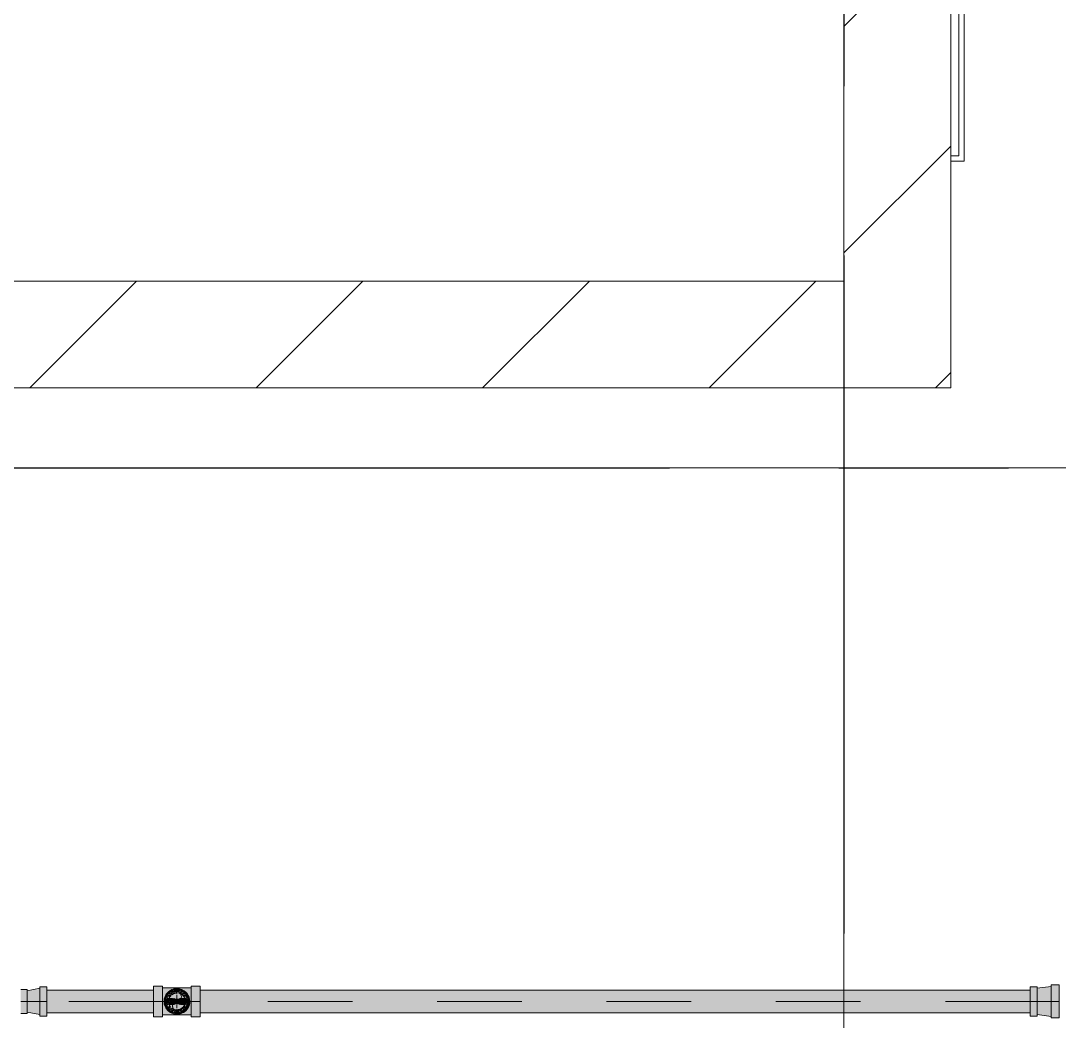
# Model space of a CAD drawing. Header units: millimetres. Extents: x -4000 to 187956, y -58990 to 162485.
# Drawn here: x 41457 to 43403, y 126413 to 128288 of the extents above; entities that cross this region are included whole.
import ezdxf

# ---------------------------------------------------------------- set-up
doc = ezdxf.new("R2010")
doc.units = ezdxf.units.MM
for name, pattern in [('Dash 1_16_', [317.5, 158.75, -158.75]), ('Grid Line', [2222.5, 1270, -317.5, 317.5, -317.5]), ('Grid Line 12_5mm', [2150, 1250, -300, 300, -300])]:
    doc.linetypes.add(name, pattern=pattern)
for name, color, linetype, lineweight in [('A-DOOR', 31, 'Continuous', 13), ('A-WALL', 113, 'Continuous', 13), ('A-WALL-PATT', 111, 'Continuous', 13), ('F-SPRN', 3, 'Continuous', 9), ('P-PIPE', 3, 'Continuous', 9), ('P-PIPE-CNTR', 3, 'Continuous', 9), ('S-GRID', 1, 'Continuous', 30)]:
    doc.layers.add(name, color=color, linetype=linetype, lineweight=lineweight)
pattern_1 = [(45, (0, 0), (-212.13203, 212.13203), [])]

# ---------------------------------------------------------------- blocks, each defined once
blk = doc.blocks.new('VSC-THANG MÁY 2 - 2700-339595-FFS - TANG 1')
at = {"layer": 'A-DOOR', "lineweight": 9}
h = blk.add_hatch(dxfattribs=at)
h.set_pattern_fill('FP_14', color=256, style=0, pattern_type=2)
h.set_pattern_definition([(320, (-129909.95, 43115), (-63.7558, -728.7365), [76.2, -838.2]), (265, (-129909.95, 43115), (764.2276, 140.9716), [60.96, -670.56]), (10.451, (-129915.26, 43054.3), (700.4668, -587.77), [64.76, -712.36]), (316.184, (-129706.75, 43115), (-168.171, -1084.316), [114.3, -1257.3]), (6.636, (-129720.8, 43024.6), (989.71, -949.61), [97.14, -1068.54]), (261.184, (-129706.8, 43115), (989.701, -949.621), [91.44, -1005.84]), (291, (-129757.55, 43013.4), (-409.0606, -606.4579), [76.2, -838.2]), (236, (-129757.55, 43013.4), (736.753, -247.2083), [60.96, -670.56]), (341.451, (-129791.64, 42962.86), (327.6855, -853.6683), [64.76, -712.36]), (307.5, (-129909.95, 43115), (338.2201, -12.3547), [33.528, -628.904, 33.528, -1320.292]), (307.5, (-129909.95, 43115), (338.2201, -12.3547), [-695.96, -647.192, 33.528, -639.572]), (277.5, (-129909.95, 43115), (400.7221, -267.2789), [33.528, -354.584, 33.528, -870.204]), (277.5, (-129909.95, 43115), (400.7221, -267.2789), [-421.64, -613.664, 33.528, -223.012]), (237.5, (-129909.95, 43341.57), (-22.91534, -542.36333), [33.528, -220.472, 33.528, -1810.512]), (237.5, (-129909.95, 43341.57), (-22.91534, -542.36333), [-287.528, -758.952, 33.528, -1018.032]), (227.5, (-129909.95, 43443.17), (101.7071, -592.517), [33.528, -296.672, 33.528, -1239.52]), (227.5, (-129909.95, 43443.17), (101.7071, -592.517), [-363.728, -492.76, 33.528, -713.232])])
h.paths.add_polyline_path([(-1885, -110), (2035, -110), (2035, -85), (-1885, -85)])
at = {"layer": 'A-DOOR', "color": 171, "lineweight": 15}
for p, q in [((-1885, -110), (-1885, -85)), ((-1885, -85), (2035, -85)), ((-1875, -85), (-1875, -100)), ((-1875, -85), (-1875, -100)), ((-1538.5, -110), (-1885, -110)), ((-1875, -100), (-1233, -100)), ((-1875, -100), (2025, -100))]:
    blk.add_line(p, q, dxfattribs=at)
at = {"layer": 'A-DOOR', "color": 161, "lineweight": 15}
for p in [(-1885, -85), (2025, -85)]:
    blk.add_line(p, (-1875, -85), dxfattribs=at)
at = {"layer": 'A-DOOR', "color": 5, "lineweight": 15}
for p, q in [((-1885, -110), (-1885, -85)), ((2035, -110), (-1885, -110))]:
    blk.add_line(p, q, dxfattribs=at)
blk = doc.blocks.new('CMF2_NHAXUONG_A_rvt-1-FFS - TANG 1')
at = {"layer": 'A-WALL-PATT', "lineweight": 9}
h = blk.add_hatch(dxfattribs=at)
h.set_pattern_fill('FP_12', color=250, style=0, pattern_type=2)
h.set_pattern_definition(pattern_1)
h.paths.add_polyline_path([(43000, 127800), (43200, 127800), (43200, 132300), (43000, 132300), (43000, 128068)])
h = blk.add_hatch(dxfattribs=at)
h.set_pattern_fill('FP_12', color=250, style=0, pattern_type=2)
h.set_pattern_definition(pattern_1)
h.paths.add_polyline_path([(39103.6, 127600), (43200, 127600), (43200, 127800), (33100, 127800), (33100, 127600), (34568.6, 127600)])
at = {"layer": 'A-WALL', "color": 50, "lineweight": 15}
for p, q in [((43000, 132300), (43000, 127800)), ((43200, 127800), (43200, 132300)), ((43000, 127800), (38100.1, 127800)), ((43200, 127600), (43200, 127800)), ((33100, 127600), (43200, 127600))]:
    blk.add_line(p, q, dxfattribs=at)
at = {"layer": 'A-WALL', "color": 35, "lineweight": 15}
for p, q in [((43000, 128634.9), (43000, 127800)), ((43200, 127800), (43200, 128024.9)), ((43000, 127800), (38100.1, 127800)), ((43200, 127800), (43200, 127600)), ((33100, 127600), (43200, 127600))]:
    blk.add_line(p, q, dxfattribs=at)
at = {"layer": 'A-WALL', "color": 53, "lineweight": 15}
blk.add_line((43200, 128024.9), (43200, 128634.9), dxfattribs=at)
at = {"layer": 'S-GRID', "linetype": 'Grid Line 12_5mm', "lineweight": 9}
for p, q in [((43000, 161185.2), (43000, -16487.4)), ((-824.3, 127450), (183641.1, 127450))]:
    blk.add_line(p, q, dxfattribs=at)
at = {"layer": 'A-DOOR', "color": 250, "lineweight": 9, "rotation": 89.99999999999991}
blk.add_blockref('VSC-THANG MÁY 2 - 2700-339595-FFS - TANG 1', (43115, 129909.9), dxfattribs=at)
blk = doc.blocks.new('Sprinkler_Up - DN20-V274-FFS - TANG 1')
at = {"layer": 'F-SPRN', "transparency": 33554534}
for points in [[(-6.9, 21.2), (-18, 13.1), (-22.2, 0), (-3.9, 0.7), (-1.7, 2.9), (-1.2, 3.5), (-0.6, 4), (0.6, 4), (1.2, 3.5), (1.7, 2.9), (4.6, 0), (22.2, 0), (18, 13.1), (6.9, 21.2), (0, 21.2)], [(0, 16.7), (-8.3, 14.4), (-11.8, 11.8), (-16.1, 4.3), (-16.1, -4.3), (-11.6, -11.9), (-4.3, -16.1), (0, -16.7), (8.3, -14.4), (11.8, -11.8), (16.1, -4.3), (16.1, 4.3), (11.8, 11.8), (4.3, 16.1)], [(0, 15.6), (-7.8, 13.5), (-11, 11), (-15.1, 4), (-15.1, -4), (-9.9, -11.9), (-7.8, -13.5), (0, -15.6), (9.4, -11.9), (13.5, -7.8), (15.1, -4), (14.1, 6.4), (13.5, 7.8), (7.8, 13.5), (4, 15.1)], [(-14.5, 5.5), (-14.5, -5.4), (-10.9, -5.4), (-10.9, 5.5)], [(-7.7, 5.5), (-10.9, 5.5), (-10.8, -5.4), (-7.7, -5.4)], [(-7.7, 5.5), (-7.7, -5.4), (0, -5.4), (0, 5.5)], [(-2.9, 4.9), (-5.7, 0), (5.7, 0), (2.9, 4.9)], [(0, 4.6), (-4.6, 0), (4.6, 0)], [(0, 2.6), (-1.8, 0), (1.3, 0)], [(0, 5.5), (0, -5.4), (7.7, -5.4), (7.7, 5.5)], [(7.7, 5.5), (7.7, -5.4), (10.9, -5.4), (10.9, 5.5)], [(10.9, 5.5), (10.9, -5.4), (14.5, -5.4), (14.5, 5.5)], [(13.5, 0), (3.9, -0.7), (1.7, -2.9), (1.2, -3.5), (0.6, -4), (-0.6, -4), (-1.2, -3.5), (-1.7, -2.9), (-4.6, 0), (-22.2, 0), (-18, -13.1), (-6.9, -21.2), (6.9, -21.2), (18.4, -11.9), (22.2, 0)], [(0, 0), (-5.7, 0), (-2.9, -4.9), (2.9, -4.9), (5.7, 0)], [(4.6, 0), (-4.6, 0), (0, -4.6)], [(-1.3, 0), (0, -2.6), (1.8, 0)]]:
    blk.add_hatch(color=1, dxfattribs=at).paths.add_polyline_path(points)
at = {"layer": 'F-SPRN', "color": 1}
for p, q in [((-11.5, 5.5), (-14.5, 5.5)), ((-14.5, 5.5), (-10.9, 5.5)), ((-14.5, 5.5), (-14.5, -5.4)), ((-8.1, 5.5), (-11.5, 5.5)), ((-11.5, 5.5), (-11.5, 4)), ((-11.5, 3), (-11.5, 0.2)), ((-10.9, 5.5), (-10.8, 5.5)), ((-10.9, 0.2), (-10.9, 3.6)), ((-10.8, 5.5), (-7.7, 5.5)), ((-8.1, 5.5), (-8.1, 2.8)), ((-8.1, 2.5), (-8.1, 0.4)), ((-7.7, 5.4), (-7.7, 2.7)), ((-7.7, 5.4), (-7.7, 2.7)), ((-7.7, 2.3), (-7.7, 0.5)), ((-7.7, 2.3), (-7.7, 0.5)), ((-7, 5.5), (-4.8, 5.5)), ((-5.8, 5.5), (-7, 5.5)), ((-5.8, 3.8), (-5.8, 2.2)), ((-2, 0.4), (-2.1, 0.3)), ((-2.1, 0.3), (-2.1, 0.2)), ((-2.1, 0.2), (-2.1, 0.1)), ((-2.1, 0.1), (-2.1, 0)), ((-2.1, 0), (-2.1, 0)), ((-1.9, 0.8), (-2, 0.7)), ((-2, 0.7), (-2, 0.6)), ((-2, 0.6), (-2, 0.5)), ((-2, 0.5), (-2, 0.4)), ((-2, 0.5), (-2, 0.5)), ((-1.8, 1), (-1.9, 0.9)), ((-1.9, 0.9), (-1.9, 0.8)), ((-1.9, 0.8), (-1.9, 0.8)), ((-1.8, 1.1), (-1.8, 1)), ((-1.7, 1.1), (-1.8, 1.1)), ((-1.6, 1.3), (-1.7, 1.2)), ((-1.7, 1.2), (-1.7, 1.1)), ((-1.5, 1.4), (-1.6, 1.3)), ((-1.6, 1.3), (-1.6, 1.3)), ((-1.5, 1.5), (-1.5, 1.4)), ((-1.4, 1.5), (-1.5, 1.5)), ((-1.4, 1.6), (-1.4, 1.5)), ((-1.3, 1.6), (-1.4, 1.6)), ((-1.2, 1.7), (-1.3, 1.6)), ((-1.1, 1.8), (-1.2, 1.7)), ((-1.2, 1.7), (-1.2, 1.7)), ((-1, 1.8), (-1.1, 1.8)), ((-0.9, 1.9), (-1, 1.8)), ((-0.9, 1.9), (-0.9, 1.9)), ((-0.8, 1.9), (-0.9, 1.9)), ((-0.7, 2), (-0.8, 1.9)), ((-0.6, 2), (-0.7, 2)), ((-0.6, 2), (-0.6, 2)), ((-0.5, 2), (-0.6, 2)), ((-0.4, 2), (-0.5, 2)), ((-0.3, 2.1), (-0.4, 2)), ((-0.2, 2.1), (-0.3, 2.1)), ((-0.1, 2.1), (-0.2, 2.1)), ((0, 2.1), (-0.1, 2.1)), ((-0.1, 2.1), (-0.1, 2.1)), ((0.1, 2.1), (0, 2.1)), ((0.2, 2.1), (0.1, 2.1)), ((0.3, 2.1), (0.2, 2.1)), ((0.4, 2), (0.3, 2.1)), ((0.4, 2), (0.4, 2)), ((0.5, 2), (0.4, 2)), ((0.6, 2), (0.5, 2)), ((0.7, 2), (0.6, 2)), ((0.8, 1.9), (0.7, 2)), ((0.8, 1.9), (0.8, 1.9)), ((0.9, 1.9), (0.8, 1.9)), ((1, 1.8), (0.9, 1.9)), ((1.1, 1.8), (1, 1.8)), ((1.1, 1.7), (1.1, 1.8)), ((1.2, 1.7), (1.1, 1.7)), ((1.3, 1.7), (1.2, 1.7)), ((1.3, 1.6), (1.3, 1.7)), ((1.4, 1.5), (1.3, 1.6)), ((1.4, 1.5), (1.4, 1.5)), ((1.5, 1.4), (1.4, 1.5)), ((1.6, 1.4), (1.5, 1.4)), ((1.6, 1.3), (1.6, 1.4)), ((1.7, 1.2), (1.6, 1.3)), ((1.7, 1.2), (1.7, 1.2)), ((1.8, 1.1), (1.7, 1.2)), ((1.8, 1), (1.8, 1.1)), ((1.8, 1), (1.8, 1)), ((1.9, 0.9), (1.8, 1)), ((1.9, 0.8), (1.9, 0.9)), ((1.9, 0.7), (1.9, 0.8)), ((2, 0.7), (1.9, 0.7)), ((2, 0.6), (2, 0.7)), ((2, 0.5), (2, 0.6)), ((2, 0.4), (2, 0.5)), ((2.1, 0.3), (2, 0.4)), ((2.1, 0), (2.1, 0.1)), ((4.8, 5.5), (7, 5.5)), ((7, 5.5), (5.8, 5.5)), ((5.8, 3.8), (5.8, 2.3)), ((7.7, 4), (7.7, 2.7)), ((7.7, 4), (7.7, 2.7)), ((7.8, 5.5), (10.8, 5.5)), ((10.8, 5.5), (8.1, 5.5)), ((8.1, 5.5), (8.1, 4.2)), ((10.9, 2.6), (10.9, 1.3)), ((11.1, 5.5), (14.5, 5.5)), ((14.5, 5.5), (11.5, 5.5)), ((14.5, 3.7), (14.5, 1.3)), ((-10.9, -5.4), (-14.5, -5.4)), ((-14.5, -5.4), (-11.5, -5.4)), ((-11.5, -0.2), (-11.5, -3)), ((-11.5, -4), (-11.5, -5.4)), ((-11.5, -5.4), (-8.1, -5.4)), ((-10.9, -3.6), (-10.9, -0.2)), ((-10.8, -5.4), (-10.9, -5.4)), ((-7.7, -5.4), (-10.8, -5.4)), ((-8.1, -0.4), (-8.1, -2.5)), ((-8.1, -2.8), (-8.1, -5.4)), ((-7.7, -0.5), (-7.7, -2.3)), ((-7.7, -0.5), (-7.7, -2.3)), ((-7.7, -2.7), (-7.7, -5.2)), ((-7.7, -2.7), (-7.7, -5.2)), ((-4.7, -5.4), (-6.5, -5.4)), ((-2.1, 0), (-2.1, -0.1)), ((0, -2.1), (0.1, -2.1)), ((2.1, 0), (2.1, 0)), ((6.7, -5.4), (4.7, -5.4)), ((5.8, -2.2), (5.8, -3.8)), ((7.7, -0.5), (7.7, -2.1)), ((7.7, -0.5), (7.7, -2.1)), ((7.7, -2.7), (7.7, -4.8)), ((7.7, -2.7), (7.7, -4.8)), ((10.8, -5.4), (8, -5.4)), ((8.1, -0.7), (8.1, -2.5)), ((8.1, -2.8), (8.1, -5.4)), ((8.1, -5.4), (10.8, -5.4)), ((10.9, -1.9), (10.9, -3.6)), ((14.5, -5.4), (11.3, -5.4)), ((11.5, -4), (11.5, -5.4)), ((11.5, -5.4), (14.5, -5.4)), ((14.5, 0), (14.5, -3.3)), ((14.5, -3.7), (14.5, -5.4))]:
    blk.add_line(p, q, dxfattribs=at)
at = {"layer": 'F-SPRN', "color": 1, "flags": 128}
for points in [[(2.1, 0.1), (2.1, 0.2), (2.1, 0.2), (2.1, 0.3)], [(-2.1, -0.1), (-2.1, -0.2), (-2.1, -0.2), (-2.1, -0.3), (-2, -0.4), (-2, -0.5), (-2, -0.6), (-2, -0.7), (-1.9, -0.7), (-1.9, -0.8), (-1.9, -0.9), (-1.8, -1), (-1.8, -1), (-1.8, -1.1), (-1.7, -1.2), (-1.7, -1.2), (-1.6, -1.3), (-1.6, -1.4), (-1.5, -1.4), (-1.4, -1.5), (-1.4, -1.5), (-1.3, -1.6), (-1.3, -1.7), (-1.2, -1.7), (-1.1, -1.7), (-1.1, -1.8), (-1, -1.8), (-0.9, -1.9), (-0.8, -1.9), (-0.8, -1.9), (-0.7, -2), (-0.6, -2), (-0.5, -2), (-0.4, -2), (-0.4, -2), (-0.3, -2.1), (-0.2, -2.1), (-0.1, -2.1), (0, -2.1)], [(0.1, -2.1), (0.1, -2.1), (0.2, -2.1), (0.3, -2.1), (0.4, -2), (0.5, -2)], [(0.5, -2), (0.6, -2), (0.6, -2)], [(0.6, -2), (0.7, -2), (0.8, -1.9), (0.9, -1.9), (0.9, -1.9), (1, -1.8), (1.1, -1.8), (1.2, -1.7), (1.2, -1.7), (1.3, -1.6), (1.4, -1.6), (1.4, -1.5), (1.5, -1.5), (1.5, -1.4), (1.6, -1.3), (1.6, -1.3), (1.7, -1.2), (1.7, -1.1), (1.8, -1.1), (1.8, -1), (1.9, -0.9), (1.9, -0.8), (1.9, -0.8), (2, -0.7), (2, -0.6), (2, -0.5), (2, -0.5), (2, -0.4), (2.1, -0.3), (2.1, -0.2), (2.1, -0.1), (2.1, 0)]]:
    blk.add_lwpolyline(points, dxfattribs=at)
at = {"layer": 'F-SPRN', "color": 1}
for radius, start, end in [(22.2, 360, 180), (21.9, 108.2621, 125.7507), (21.9, 90.5376, 107.4417), (21.9, 81.1497, 89.855), (21.9, 72.099, 80.652), (21.9, 54.2493, 71.7379), (22.2, 180, 360), (21.9, 165.6773, 179.2615), (21.9, 144.7698, 164.8151), (21.9, 126.6942, 143.2701), (16.7, 167.6802, 180), (16.7, 167.6802, 180), (16.7, 180, 192.3198), (16.7, 180, 192.3198), (16.7, 155.3879, 165), (16.7, 155.3879, 165), (15.6, 166.3382, 180), (15.6, 166.3382, 180), (15.6, 180, 193.6618), (15.6, 180, 193.6618), (15.6, 150.4354, 165), (15.6, 159.6139, 165), (16.7, 136.7213, 150), (16.7, 136.7213, 150), (15.6, 150.4354, 156.3845), (15.6, 138.4214, 150), (15.6, 138.4214, 150), (16.7, 130.704, 135), (16.7, 130.704, 135), (15.6, 133.9086, 135), (15.6, 133.9086, 135), (16.7, 121.4181, 130.5751), (16.7, 121.4181, 130.5751), (15.6, 120, 133.2078), (15.6, 120, 133.2078), (16.7, 105, 120), (16.7, 105, 120), (15.6, 105.4519, 119.9813), (15.6, 105.4519, 119.9813), (4.63, 17.9592, 180), (4.63, 17.9592, 180), (15.6, 92.36, 105), (15.6, 92.36, 105), (3.81, 16.1605, 180), (2.56, 90, 180), (2.56, 90, 180), (16.7, 90, 96.9316), (16.7, 90, 96.9316), (2.04, 90, 180), (2.56, 11.1677, 90), (2.56, 11.1677, 90), (2.04, 10.4703, 90), (2.04, 289.0192, 0), (15.6, 79.3157, 84.4238), (15.6, 79.3157, 84.4238), (16.7, 75, 83.5857), (16.7, 75, 83.5857), (4.63, 335.7832, 0), (4.63, 335.7832, 360), (16.7, 60, 73.4005), (16.7, 60, 73.4005), (15.6, 60.0187, 65.5637), (15.6, 60.0187, 65.5637), (15.6, 53.795, 60), (15.6, 53.795, 60), (16.7, 49.4249, 58.5819), (16.7, 49.4249, 58.5819), (15.6, 32.5472, 41.5786), (15.6, 32.5472, 41.5786), (16.7, 30.069, 43.2787), (16.7, 30.069, 43.2787), (21.9, 36.7299, 53.3058), (15.6, 24.3265, 29.5646), (15.6, 24.3265, 29.5646), (15.6, 17.3339, 23.6155), (15.6, 17.3339, 23.6155), (15.6, 1.9082, 13.6618), (15.6, 1.9082, 13.6618), (15.6, 346.4265, 360), (15.6, 346.4265, 0), (16.7, 15.0307, 22.701), (16.7, 15.0307, 22.701), (16.7, 0, 12.3198), (16.7, 0, 12.3198), (16.7, 347.6802, 360), (16.7, 347.6802, 0), (21.9, 17.8353, 35.2302), (21.9, 0.7385, 14.3227), (21.9, 180.7385, 194.3227), (21.9, 195.1849, 213.2088), (21.9, 213.2088, 216), (21.9, 216.7299, 233.3058), (16.7, 195, 204.6121), (16.7, 195, 204.6121), (15.6, 195, 200.3861), (15.6, 195, 209.5646), (16.7, 210, 223.2787), (16.7, 210, 223.2787), (15.6, 203.6155, 209.5646), (15.6, 210, 221.5786), (15.6, 210, 221.5786), (21.9, 234.2493, 251.7379), (16.7, 225, 225.5062), (16.7, 225, 225.5062), (15.6, 225, 230.0995), (15.6, 225, 230.0995), (16.7, 229.4249, 238.5819), (16.7, 229.4249, 238.5819), (15.6, 233.795, 240), (15.6, 233.795, 240), (16.7, 240, 253.4005), (16.7, 240, 253.4005), (15.6, 240.0187, 245.5637), (15.6, 240.0187, 245.5637), (4.63, 197.9592, 270), (4.63, 197.9592, 270), (16.7, 255, 263.5857), (16.7, 255, 263.5857), (3.81, 196.1605, 223.8358), (2.56, 194.5599, 270), (2.56, 194.5599, 270), (3.81, 237.0577, 270), (2.04, 190.4703, 270), (16.7, 270, 276.9316), (16.7, 270, 276.9316), (15.6, 272.36, 285), (15.6, 272.36, 285), (2.56, 289.0192, 348.8278), (2.56, 289.0192, 348.8278), (4.63, 289.0192, 318.2703), (4.63, 289.0192, 318.2703), (15.6, 285.5462, 299.9813), (15.6, 285.5462, 299.9813), (16.7, 285.0307, 300), (16.7, 285.0307, 300), (21.9, 288.2621, 305.7507), (15.6, 300.5262, 306.205), (15.6, 300.5262, 306.205), (16.7, 301.4181, 310.5751), (16.7, 301.4181, 310.5751), (15.6, 309.9005, 315), (15.6, 309.9005, 315), (15.6, 318.4214, 330), (15.6, 318.4214, 330), (16.7, 314.4938, 315), (16.7, 314.4938, 315), (16.7, 316.7213, 329.931), (16.7, 316.7213, 329.931), (21.9, 306.6942, 323.2701), (15.6, 330.9409, 345), (15.6, 330.9409, 336.3845), (15.6, 339.6139, 345), (16.7, 335.3879, 344.9693), (16.7, 335.3879, 344.9693), (21.9, 324, 326.7912), (21.9, 326.7912, 344.8151), (21.9, 345.6773, 359.2615), (21.9, 252.099, 260.652), (21.9, 261.1497, 269.855), (21.9, 270.5376, 287.4417)]:
    blk.add_arc((0, 0), radius, start, end, dxfattribs=at)
blk = doc.blocks.new('Steel_Transition_Threaded_HoaPhat - Standard-V277-FFS - TANG 1')
at = {"layer": 'P-PIPE', "lineweight": 13, "transparency": 33554534}
h = blk.add_hatch(color=1, dxfattribs=at)
h.paths.add_polyline_path([(41750, 126427.6), (41755.8, 126428.4), (41761.3, 126430.6), (41765.9, 126434.2), (41769.5, 126438.8), (41771.7, 126444.3), (41772.5, 126450.1), (41771.7, 126455.9), (41769, 126462), (41765.9, 126466), (41761.3, 126469.6), (41755.8, 126471.8), (41750, 126472.6), (41744.2, 126471.8), (41738.8, 126469.6), (41734.1, 126466), (41730.5, 126461.3), (41728.3, 126455.9), (41727.5, 126450.1), (41728.5, 126443.7), (41730.5, 126438.8), (41734.1, 126434.2), (41738.8, 126430.6), (41744.2, 126428.4)])
h.paths.add_polyline_path([(41750, 126430), (41744.8, 126430.7), (41740, 126432.7), (41735.8, 126435.9), (41731.1, 126443.7), (41730.6, 126444.9), (41729.9, 126450.1), (41730.6, 126455.3), (41734, 126462), (41735.8, 126464.3), (41740, 126467.5), (41744.8, 126469.5), (41750, 126470.2), (41755.2, 126469.5), (41760.1, 126467.5), (41766, 126462), (41767.4, 126460.1), (41769.4, 126455.3), (41770.1, 126450.1), (41769.4, 126444.9), (41767.4, 126440), (41760.8, 126433.3), (41760.1, 126432.7), (41755.2, 126430.7)])
for points in [[(41729.9, 126450.1), (41733.6, 126450.1), (41735.8, 126458.3), (41741.8, 126464.3), (41750, 126466.5), (41758.2, 126464.3), (41764.2, 126458.3), (41766.4, 126450.1), (41770.1, 126450.1), (41769.4, 126455.3), (41766, 126462), (41764.2, 126464.3), (41760.1, 126467.5), (41755.2, 126469.5), (41750, 126470.2), (41744.8, 126469.5), (41740, 126467.5), (41734, 126462), (41732.6, 126460.1), (41730.6, 126455.3)], [(41750, 126431.6), (41754.8, 126432.2), (41760.8, 126435.3), (41763.1, 126437), (41766, 126440.8), (41767.9, 126445.3), (41768.5, 126450.1), (41767.9, 126454.9), (41764, 126462), (41763.1, 126463.2), (41759.3, 126466.1), (41754.8, 126468), (41750, 126468.6), (41745.2, 126468), (41740.8, 126466.1), (41736, 126462), (41734, 126459.3), (41732.1, 126454.9), (41731.5, 126450.1), (41732.8, 126443.7), (41734, 126440.8), (41736.9, 126437), (41740.8, 126434.1), (41745.2, 126432.2)], [(41750, 126430), (41755.2, 126430.7), (41760.8, 126433.3), (41764.2, 126435.9), (41767.4, 126440), (41769.4, 126444.9), (41770.1, 126450.1), (41766.4, 126450.1), (41764.2, 126441.9), (41758.2, 126435.9), (41750, 126433.7), (41741.8, 126435.9), (41735.8, 126441.9), (41733.6, 126450.1), (41729.9, 126450.1), (41731.1, 126443.7), (41732.6, 126440), (41735.8, 126435.9), (41740, 126432.7), (41744.8, 126430.7)]]:
    blk.add_hatch(color=1, dxfattribs=at).paths.add_polyline_path(points)
at = {"layer": 'P-PIPE', "color": 20, "lineweight": 13}
for radius, start, end in [(22.5, 32.015, 180), (22.5, 0, 180), (20.1, 150, 162.7449), (18.5, 157.6232, 165), (18.5, 157.6232, 165), (20.1, 143.4205, 148.1553), (18.5, 139.7195, 150), (18.5, 139.7195, 150), (20.1, 128.8856, 139.8677), (16.4, 141.9681, 150), (18.5, 123.4976, 133.2041), (18.5, 123.4976, 133.2041), (16.4, 133.3918, 135), (20.1, 105, 125.0043), (18.5, 105, 120), (18.5, 105, 120), (16.4, 115.1607, 120), (16.4, 105.1423, 113.0319), (20.1, 92.0721, 104.9393), (18.5, 90, 101.9014), (18.5, 90, 101.9014), (20.1, 81.4911, 89.4754), (18.5, 76.7954, 88.5647), (18.5, 76.7954, 88.5647), (16.4, 75.3958, 83.7868), (20.1, 75, 79.0025), (16.4, 68.0319, 72.5343), (18.5, 60, 73.181), (18.5, 60, 73.181), (16.4, 60, 66.5955), (20.1, 54.9957, 70.3141), (16.4, 53.5463, 58.9262), (18.5, 46.7959, 56.5024), (18.5, 46.7959, 56.5024), (16.4, 45, 46.6082), (20.1, 45, 51.1144), (16.4, 30, 38.0319), (18.5, 30, 40.2805), (18.5, 30, 40.2805), (20.1, 40.1323, 45), (16.4, 17.1309, 21.9681), (20.1, 31.8447, 36.5795), (18.5, 15, 22.3768), (18.5, 15, 22.3768), (20.1, 17.2551, 30), (22.5, 30, 32.015), (22.5, 0, 30), (22.5, 180, 345), (22.5, 180, 0), (20.1, 166.0499, 180), (20.1, 180, 193.9501), (20.1, 198.6385, 210), (18.5, 166.5939, 180), (18.5, 166.5939, 180), (18.5, 180, 193.4061), (18.5, 180, 193.4061), (18.5, 195, 200.3454), (18.5, 195, 200.3454), (20.1, 211.8447, 225), (16.4, 171.9681, 180), (16.4, 180.4971, 188.0319), (18.5, 210, 223.5703), (18.5, 210, 223.5703), (16.4, 197.1309, 201.9681), (18.5, 226.7959, 236.5024), (18.5, 226.7959, 236.5024), (16.4, 303.3611, 309.5267), (16.4, 311.4728, 315), (18.5, 306.0598, 313.2041), (18.5, 306.0598, 313.2041), (20.1, 308.8856, 328.1553), (16.4, 321.9681, 330), (18.5, 316.4297, 330), (18.5, 316.4297, 330), (16.4, 4.8393, 11.4533), (16.4, 348.5467, 0), (18.5, 337.6232, 345), (18.5, 337.6232, 345), (20.1, 330, 342.7449), (18.5, 0, 13.4061), (18.5, 0, 13.4061), (18.5, 346.5939, 0), (18.5, 346.5939, 0), (20.1, 0, 13.9501), (20.1, 346.0499, 0), (22.5, 345, 0), (20.1, 225, 231.1144), (20.1, 234.9957, 250.3141), (18.5, 240, 253.181), (18.5, 240, 253.181), (16.4, 240, 246.5955), (16.4, 248.0319, 252.5343), (20.1, 255, 259.0025), (18.5, 256.7954, 268.5647), (18.5, 256.7954, 268.5647), (16.4, 256.0937, 263.5463), (20.1, 261.4911, 269.4754), (18.5, 270, 281.9014), (18.5, 270, 281.9014), (16.4, 271.494, 275.8348), (20.1, 272.0721, 284.9393), (16.4, 285, 293.0319), (18.5, 285, 300), (18.5, 285, 300), (20.1, 285, 302.6948), (16.4, 293.4045, 300)]:
    blk.add_arc((41750, 126450.1), radius, start, end, dxfattribs=at)

msp = doc.modelspace()

# ---------------------------------------------------------------- block references
at = {"lineweight": 5}
msp.add_blockref('CMF2_NHAXUONG_A_rvt-1-FFS - TANG 1', (0, 0), dxfattribs=at)

# ---------------------------------------------------------------- next in the draw order: hatches: boundary and pattern name
at = {"layer": 'P-PIPE', "transparency": 33554534}
for points in [[(41506.4, 126422.7), (41506.4, 126477.4), (41493.1, 126476.5), (41493.1, 126422.7)], [(41723, 126450.1), (41723, 126478.7), (41706.3, 126477.7), (41706.3, 126450.1)], [(41771.2, 126450.1), (41776.9, 126450.1), (41776.9, 126475.4), (41723, 126474.5), (41723, 126450.1), (41728.9, 126450.1), (41731.2, 126459.3), (41736.7, 126466.1), (41739.3, 126468.4), (41746.1, 126470.9), (41753.9, 126470.9), (41763.3, 126466.1), (41767.2, 126462), (41770.1, 126455.8), (41770.8, 126452)], [(41793.6, 126450.1), (41793.6, 126478.7), (41776.9, 126477.7), (41776.9, 126450.1)], [(43362.1, 126422.7), (43362.1, 126477.4), (43348.8, 126476.5), (43348.8, 126422.7)], [(43388.5, 126422), (43388.5, 126478.2), (43362.1, 126474), (43362.1, 126425.3)], [(43403.4, 126419.3), (43403.4, 126480.9), (43388.5, 126479.8), (43388.5, 126419.3)], [(41469.2, 126427.6), (41469.2, 126472.6), (41457.4, 126471.8), (41457.4, 126427.6)], [(41493.1, 126425.3), (41493.1, 126474.9), (41469.2, 126469.5), (41469.2, 126430)], [(41706.3, 126450.1), (41706.3, 126471.2), (41506.4, 126470.5), (41506.4, 126450.1), (41654.5, 126450.1)], [(41750, 126426), (41756.2, 126426.8), (41762.1, 126429.2), (41767.1, 126433), (41770.9, 126438), (41773.3, 126443.8), (41774.1, 126450.1), (41773.3, 126456.3), (41770.9, 126462.1), (41767.1, 126467.1), (41762.1, 126471), (41756.2, 126473.4), (41750, 126474.2), (41743.8, 126473.4), (41737.9, 126471), (41733, 126467.1), (41729, 126462), (41726.7, 126456.3), (41725.9, 126450.1), (41726.8, 126443.7), (41729.1, 126438), (41733, 126433), (41737.9, 126429.2), (41743.8, 126426.8)], [(41741.7, 126435.6), (41742.8, 126437.6), (41741.7, 126441.7), (41742.8, 126445.9), (41745.8, 126449), (41757.2, 126454.3), (41758.4, 126458.4), (41757.2, 126462.6), (41755.9, 126464.3), (41750, 126466.8), (41741.7, 126464.6), (41735.5, 126458.4), (41733.3, 126450.1), (41735.5, 126441.7), (41738.2, 126438.3)], [(41750, 126433.4), (41758.4, 126435.6), (41761.8, 126438.3), (41766.1, 126445.8), (41766.1, 126454.4), (41761.7, 126462), (41758.4, 126464.6), (41750, 126466.8), (41745.7, 126466.2), (41738.2, 126461.9), (41733.9, 126454.4), (41733.9, 126445.8), (41738.2, 126438.3), (41741.7, 126435.6)], [(43348.8, 126450.1), (43348.8, 126471.2), (41793.6, 126470.5), (41793.6, 126450.1), (43071.7, 126450.1)], [(41654.5, 126429), (41706.3, 126429.7), (41706.3, 126450.1), (41506.4, 126450.1), (41506.4, 126429)], [(41723, 126421.5), (41723, 126450.1), (41706.3, 126450.1), (41706.3, 126421.5)], [(41723, 126424.8), (41776.9, 126425.7), (41776.9, 126450.1), (41771.2, 126450.1), (41768.8, 126440.9), (41763.3, 126434), (41760.7, 126431.8), (41753.9, 126429.3), (41746.1, 126429.3), (41736.7, 126434), (41733.1, 126437.8), (41729.9, 126444.4), (41728.9, 126450.1), (41723, 126450.1), (41723, 126425.7)], [(41793.6, 126421.5), (41793.6, 126450.1), (41776.9, 126450.1), (41776.9, 126421.5)], [(43348.8, 126429), (43348.8, 126450.1), (41793.6, 126450.1), (41793.6, 126429), (43071.7, 126429)]]:
    msp.add_hatch(color=1, dxfattribs=at).paths.add_polyline_path(points)

# ---------------------------------------------------------------- next in the draw order: linework, layer by layer
at = {"layer": 'P-PIPE', "color": 20, "lineweight": 13}
for p, q in [((41506.4, 126477.4), (41493.1, 126477.4)), ((41493.1, 126477.4), (41493.1, 126422.7)), ((41493.1, 126477.4), (41493.1, 126475.1)), ((41506.4, 126471.3), (41506.4, 126477.4)), ((41506.4, 126422.7), (41506.4, 126477.4)), ((41723, 126478.7), (41706.3, 126478.7)), ((41706.3, 126478.7), (41706.3, 126471.3)), ((41706.3, 126478.7), (41706.3, 126450.1)), ((41723, 126475.5), (41723, 126478.7)), ((41723, 126450.1), (41723, 126478.7)), ((41776.9, 126475.4), (41723, 126475.4)), ((41723, 126475.4), (41723, 126474.5)), ((41723, 126475.4), (41723, 126474.5)), ((41793.6, 126478.7), (41776.9, 126478.7)), ((41776.9, 126478.7), (41776.9, 126475.5)), ((41776.9, 126478.7), (41776.9, 126450.1)), ((41776.9, 126474.5), (41776.9, 126475.4)), ((41776.9, 126457.5), (41776.9, 126475.4)), ((41793.6, 126471.3), (41793.6, 126478.7)), ((41793.6, 126450.1), (41793.6, 126478.7)), ((43362.1, 126477.4), (43348.8, 126477.4)), ((43348.8, 126477.4), (43348.8, 126422.7)), ((43348.8, 126477.4), (43348.8, 126471.3)), ((43388.5, 126478.2), (43362.1, 126474.9)), ((43362.1, 126475.1), (43362.1, 126477.4)), ((43362.1, 126422.7), (43362.1, 126477.4)), ((43403.4, 126480.9), (43388.5, 126480.9)), ((43388.5, 126480.9), (43388.5, 126419.3)), ((43388.5, 126480.9), (43388.5, 126478.4)), ((43388.5, 126476.8), (43388.5, 126471.9)), ((43403.4, 126474.4), (43403.4, 126480.9)), ((43403.4, 126419.3), (43403.4, 126480.9)), ((41469.2, 126472.6), (41457.4, 126472.6)), ((41493.1, 126474.9), (41469.2, 126470.2)), ((41469.2, 126470.3), (41469.2, 126472.6)), ((41469.2, 126427.6), (41469.2, 126472.6)), ((41469.2, 126466), (41469.2, 126469.5)), ((41469.2, 126461.3), (41469.2, 126466)), ((41469.2, 126455.9), (41469.2, 126461.3)), ((41493.1, 126473.8), (41493.1, 126469.4)), ((41493.1, 126469.4), (41493.1, 126463.8)), ((41493.1, 126463.8), (41493.1, 126457.2)), ((41493.1, 126456.5), (41493.1, 126450.1)), ((41706.3, 126471.2), (41506.4, 126471.2)), ((41506.4, 126471.2), (41506.4, 126470.5)), ((41506.4, 126463.8), (41506.4, 126468.4)), ((41506.4, 126468.3), (41506.4, 126431.8)), ((41506.4, 126457.2), (41506.4, 126463.8)), ((41506.4, 126450.1), (41506.4, 126457.2)), ((41706.3, 126470.5), (41706.3, 126471.2)), ((41706.3, 126465), (41706.3, 126470.4)), ((41706.3, 126470.3), (41706.3, 126465)), ((41706.3, 126435.7), (41706.3, 126464.5)), ((41706.3, 126464.4), (41706.3, 126457.5)), ((41706.3, 126457.5), (41706.3, 126450.1)), ((41723, 126470.3), (41723, 126474.6)), ((41723, 126474.5), (41723, 126472)), ((41723, 126474.5), (41723, 126457.5)), ((41723, 126472), (41723, 126468)), ((41723, 126465.4), (41723, 126470.3)), ((41723, 126468), (41723, 126465.5)), ((41723, 126464.5), (41723, 126462.7)), ((41723, 126462.8), (41723, 126464.4)), ((41723, 126462.7), (41723, 126462)), ((41723, 126458.2), (41723, 126461.3)), ((41723, 126461.3), (41723, 126458.2)), ((41723, 126450.1), (41723, 126456.6)), ((41723, 126456.6), (41723, 126450.1)), ((41723, 126456.6), (41723, 126450.1)), ((41776.9, 126474.6), (41776.9, 126470.3)), ((41776.9, 126472), (41776.9, 126474.5)), ((41776.9, 126468), (41776.9, 126472)), ((41776.9, 126470.3), (41776.9, 126465.4)), ((41776.9, 126465.5), (41776.9, 126468)), ((41776.9, 126462.7), (41776.9, 126464.5)), ((41776.9, 126464.4), (41776.9, 126462.8)), ((41776.9, 126462), (41776.9, 126462.7)), ((41776.9, 126461.3), (41776.9, 126458.2)), ((41776.9, 126458.2), (41776.9, 126461.3)), ((41776.9, 126456.6), (41776.9, 126450.1)), ((41776.9, 126450.1), (41776.9, 126456.6)), ((41776.9, 126450.1), (41776.9, 126456.6)), ((43348.8, 126471.2), (41793.6, 126471.2)), ((41793.6, 126471.2), (41793.6, 126470.5)), ((41793.6, 126470.4), (41793.6, 126465)), ((41793.6, 126465), (41793.6, 126470.3)), ((41793.6, 126464.5), (41793.6, 126435.7)), ((41793.6, 126457.5), (41793.6, 126464.4)), ((41793.6, 126450.1), (41793.6, 126457.5)), ((43348.8, 126470.5), (43348.8, 126471.2)), ((43348.8, 126468.4), (43348.8, 126463.8)), ((43348.8, 126431.8), (43348.8, 126468.3)), ((43348.8, 126463.8), (43348.8, 126457.2)), ((43348.8, 126457.2), (43348.8, 126450.1)), ((43362.1, 126469.4), (43362.1, 126473.8)), ((43362.1, 126463.8), (43362.1, 126469.4)), ((43362.1, 126457.2), (43362.1, 126463.8)), ((43362.1, 126450.1), (43362.1, 126456.5)), ((43388.5, 126471.9), (43388.5, 126465.5)), ((43388.5, 126465.5), (43388.5, 126458.1)), ((43388.5, 126457.4), (43388.5, 126450.1)), ((43403.4, 126471.9), (43403.4, 126473.6)), ((43403.4, 126465.5), (43403.4, 126471.1)), ((43403.4, 126458.1), (43403.4, 126465.5)), ((43403.4, 126450.1), (43403.4, 126458.1)), ((41469.2, 126450.1), (41469.2, 126455.3)), ((41469.2, 126444.9), (41469.2, 126450.1)), ((41469.2, 126438.8), (41469.2, 126444.3)), ((41469.2, 126434.2), (41469.2, 126438.8)), ((41493.1, 126450.1), (41493.1, 126443.7)), ((41493.1, 126443), (41493.1, 126436.4)), ((41493.1, 126436.4), (41493.1, 126430.7)), ((41506.4, 126443), (41506.4, 126450.1)), ((41506.4, 126436.4), (41506.4, 126443)), ((41506.4, 126431.7), (41506.4, 126436.4)), ((41706.3, 126450.1), (41706.3, 126442.7)), ((41706.3, 126450.1), (41706.3, 126421.5)), ((41706.3, 126442.7), (41706.3, 126435.8)), ((41723, 126443.5), (41723, 126450.1)), ((41723, 126421.5), (41723, 126450.1)), ((41723, 126450.1), (41723, 126443.5)), ((41723, 126450.1), (41723, 126443.5)), ((41723, 126442.6), (41723, 126424.8)), ((41723, 126435.8), (41723, 126442)), ((41723, 126442), (41723, 126437.4)), ((41723, 126437.4), (41723, 126435.7)), ((41776.9, 126450.1), (41776.9, 126443.5)), ((41776.9, 126450.1), (41776.9, 126421.5)), ((41776.9, 126443.5), (41776.9, 126450.1)), ((41776.9, 126443.5), (41776.9, 126450.1)), ((41776.9, 126424.8), (41776.9, 126442.6)), ((41776.9, 126442), (41776.9, 126435.8)), ((41776.9, 126437.4), (41776.9, 126442)), ((41776.9, 126435.7), (41776.9, 126437.4)), ((41793.6, 126442.7), (41793.6, 126450.1)), ((41793.6, 126421.5), (41793.6, 126450.1)), ((41793.6, 126435.8), (41793.6, 126442.7)), ((43348.8, 126450.1), (43348.8, 126443)), ((43348.8, 126443), (43348.8, 126436.4)), ((43348.8, 126436.4), (43348.8, 126431.7)), ((43362.1, 126443.7), (43362.1, 126450.1)), ((43362.1, 126436.4), (43362.1, 126443)), ((43362.1, 126430.7), (43362.1, 126436.4)), ((43388.5, 126450.1), (43388.5, 126442.8)), ((43388.5, 126442.1), (43388.5, 126434.7)), ((43403.4, 126442.1), (43403.4, 126450.1)), ((43403.4, 126434.7), (43403.4, 126442.1)), ((41457.4, 126427.6), (41469.2, 126427.6)), ((41469.2, 126430.7), (41469.2, 126434.2)), ((41469.2, 126430), (41493.1, 126425.3)), ((41469.2, 126427.6), (41469.2, 126429.8)), ((41493.1, 126430.7), (41493.1, 126426.4)), ((41493.1, 126425.1), (41493.1, 126422.7)), ((41493.1, 126422.7), (41506.4, 126422.7)), ((41506.4, 126429.7), (41506.4, 126429)), ((41506.4, 126429), (41706.3, 126429)), ((41506.4, 126426.4), (41506.4, 126428.8)), ((41506.4, 126422.7), (41506.4, 126426.4)), ((41706.3, 126429.8), (41706.3, 126435.2)), ((41706.3, 126435.1), (41706.3, 126429.8)), ((41706.3, 126429), (41706.3, 126429.7)), ((41706.3, 126428.9), (41706.3, 126421.5)), ((41706.3, 126421.5), (41723, 126421.5)), ((41723, 126429.8), (41723, 126434.8)), ((41723, 126434.7), (41723, 126432.2)), ((41723, 126432.2), (41723, 126428.2)), ((41723, 126425.6), (41723, 126429.8)), ((41723, 126428.2), (41723, 126425.7)), ((41723, 126425.7), (41723, 126424.8)), ((41723, 126424.8), (41776.9, 126424.8)), ((41723, 126421.5), (41723, 126424.7)), ((41776.9, 126434.8), (41776.9, 126429.8)), ((41776.9, 126432.2), (41776.9, 126434.7)), ((41776.9, 126428.2), (41776.9, 126432.2)), ((41776.9, 126429.8), (41776.9, 126425.6)), ((41776.9, 126425.7), (41776.9, 126428.2)), ((41776.9, 126424.8), (41776.9, 126425.7)), ((41776.9, 126425.4), (41776.9, 126425.3)), ((41776.9, 126424.7), (41776.9, 126421.5)), ((41776.9, 126421.5), (41793.6, 126421.5)), ((41793.6, 126435.2), (41793.6, 126429.8)), ((41793.6, 126429.8), (41793.6, 126435.1)), ((41793.6, 126429.7), (41793.6, 126429)), ((41793.6, 126429), (43348.8, 126429)), ((41793.6, 126421.5), (41793.6, 126428.9)), ((43348.8, 126429), (43348.8, 126429.7)), ((43348.8, 126428.8), (43348.8, 126422.7)), ((43348.8, 126422.7), (43362.1, 126422.7)), ((43362.1, 126426.4), (43362.1, 126430.7)), ((43362.1, 126425.3), (43388.5, 126422)), ((43362.1, 126422.7), (43362.1, 126425.1)), ((43388.5, 126434.7), (43388.5, 126428.3)), ((43388.5, 126428.3), (43388.5, 126423.4)), ((43388.5, 126421.8), (43388.5, 126419.3)), ((43388.5, 126419.3), (43403.4, 126419.3)), ((43403.4, 126429.1), (43403.4, 126434.7)), ((43403.4, 126426.6), (43403.4, 126428.3)), ((43403.4, 126419.3), (43403.4, 126425.7))]:
    msp.add_line(p, q, dxfattribs=at)
for radius, start, end in [(24.1, 0, 180), (24.1, 150.4645, 180), (24.1, 150, 150.4645), (24.1, 0, 150), (21.1, 150, 154.6013), (21.1, 128.0211, 141.8404), (21.1, 114.4236, 125.5764), (21.1, 108.8679, 113.0211), (21.1, 92.2548, 105), (21.1, 83.0211, 90), (21.1, 54.1311, 68.0211), (21.1, 38.1596, 53.0211), (21.1, 15, 23.0211), (24.1, 180, 240), (24.1, 180, 0), (21.1, 165.7378, 177.9758), (21.1, 182.0242, 194.2622), (21.1, 195, 201.9789), (21.1, 205.3987, 210), (21.1, 218.1596, 230.6512), (24.1, 240, 0), (21.1, 315, 321.8404), (21.1, 321.9789, 326.1637), (21.1, 330, 334.6013), (21.1, 338.0211, 345), (21.1, 345.7378, 357.9758), (21.1, 2.2293, 11.4435), (21.1, 240, 243.5565), (21.1, 246.9789, 251.1321), (21.1, 255, 260.269), (21.1, 264.4236, 275.5764), (21.1, 276.9789, 285), (21.1, 291.9789, 300), (21.1, 300, 300.7639), (21.1, 300.7639, 305.8689), (21.1, 306.9789, 312.7707)]:
    msp.add_arc((41750, 126450.1), radius, start, end, dxfattribs=at)
at = {"layer": 'P-PIPE', "color": 1}
for centre, radius, start, end in [((41750, 126450.1), 16.7, 157.579, 163.0625), ((41750, 126450.1), 16.7, 140.6908, 147.6969), ((41750, 126450.1), 16.7, 106.5255, 113.1024), ((41750, 126450.1), 16.7, 90, 98.8225), ((41750, 126458.4), 8.35, 44.1872, 56.3716), ((41750, 126458.4), 8.35, 25.3338, 30), ((41750, 126458.4), 8.35, 8.0385, 17.9918), ((41750, 126458.4), 8.35, 340.6865, 1.6717), ((41750, 126450.1), 16.7, 15.7278, 22.421), ((41750, 126450.1), 16.7, 170.1108, 175.6907), ((41750, 126450.1), 16.7, 184.3093, 189.8892), ((41750, 126441.7), 8.35, 165.8298, 181.6717), ((41750, 126441.7), 8.35, 186.3648, 197.9918), ((41750, 126441.7), 8.35, 199.383, 209.0413), ((41750, 126441.7), 8.35, 128.24, 150), ((41750, 126441.7), 8.35, 221.2716, 236.3716), ((41750, 126441.7), 8.35, 98.5357, 125.5287), ((41750, 126458.4), 8.35, 316.3183, 330), ((41750, 126450.1), 16.7, 302.797, 308.1274), ((41750, 126450.1), 16.7, 320.6908, 326.0042), ((41750, 126450.1), 16.7, 10.2154, 15.2487), ((41750, 126450.1), 16.7, 344.7513, 349.7846), ((41750, 126450.1), 16.7, 2.797, 9.8892), ((41750, 126450.1), 16.7, 350.1108, 357.203), ((41750, 126450.1), 16.7, 259.2766, 264.6915), ((41750, 126450.1), 16.7, 266.4712, 273.9958), ((41750, 126450.1), 16.7, 280.3273, 285.2846), ((41750, 126450.1), 16.7, 288.9014, 293.1024)]:
    msp.add_arc(centre, radius, start, end, dxfattribs=at)
at = {"layer": 'P-PIPE-CNTR', "color": 1, "linetype": 'Dash 1_16_'}
for p, q in [((41750, 126472.6), (41750, 126475.1)), ((41750, 126471.2), (41750, 126472.6)), ((41750, 126468.6), (41750, 126470.2)), ((41750, 126466.8), (41750, 126468.6)), ((41750, 126463.6), (41750, 126465.2)), ((41750, 126459.8), (41750, 126462)), ((41750, 126455.5), (41750, 126459.1)), ((41706.3, 126450.1), (41506.4, 126450.1)), ((41706.3, 126450.1), (41506.4, 126450.1)), ((41725, 126450.1), (41727.5, 126450.1)), ((41727.8, 126450.1), (41731.5, 126450.1)), ((41732.1, 126450.1), (41733.3, 126450.1)), ((41736.5, 126450.1), (41742.3, 126450.1)), ((41745.4, 126450.1), (41747.6, 126450.1)), ((41748.7, 126450.1), (41750, 126450.1)), ((41750, 126452.6), (41750, 126454.3)), ((41750, 126450.1), (41750, 126452.1)), ((41750, 126448), (41750, 126450.1)), ((41750, 126450.1), (41751.3, 126450.1)), ((41750, 126445.9), (41750, 126447.5)), ((41750, 126440.4), (41750, 126443.7)), ((41750, 126438.1), (41750, 126440.4)), ((41750, 126435), (41750, 126436.5)), ((41751.8, 126450.1), (41754.6, 126450.1)), ((41755.7, 126450.1), (41760.8, 126450.1)), ((41760.9, 126450.1), (41763.5, 126450.1)), ((41768.5, 126450.1), (41772.2, 126450.1)), ((41772.5, 126450.1), (41775, 126450.1)), ((43348.8, 126450.1), (41793.6, 126450.1)), ((43348.8, 126450.1), (41793.6, 126450.1)), ((41750, 126431.6), (41750, 126433.4)), ((41750, 126430), (41750, 126431.6)), ((41750, 126427.6), (41750, 126428.9)), ((41750, 126425.1), (41750, 126427.6))]:
    msp.add_line(p, q, dxfattribs=at)
at = {"layer": 'P-PIPE-CNTR', "color": 20, "lineweight": 13}
for p, q in [((41506.4, 126450.1), (41457.4, 126450.1)), ((41706.3, 126450.1), (41725.4, 126450.1)), ((41725.9, 126450.1), (41727.5, 126450.1)), ((41737.2, 126450.1), (41742.3, 126450.1)), ((41745.4, 126450.1), (41747.6, 126450.1)), ((41748.7, 126450.1), (41750, 126450.1)), ((41750, 126450.1), (41751.3, 126450.1)), ((41751.8, 126450.1), (41754.5, 126450.1)), ((41755.7, 126450.1), (41756.9, 126450.1)), ((41757.7, 126450.1), (41760.8, 126450.1)), ((41760.9, 126450.1), (41762.8, 126450.1)), ((41768.5, 126450.1), (41770.1, 126450.1)), ((41774.1, 126450.1), (41793.6, 126450.1)), ((43403.4, 126450.1), (43348.8, 126450.1))]:
    msp.add_line(p, q, dxfattribs=at)
at = {"layer": 'S-GRID', "linetype": 'Grid Line'}
for p, q in [((43000, 161185.2), (43000, -16487.4)), ((-824.3, 127450), (183641.1, 127450))]:
    msp.add_line(p, q, dxfattribs=at)

# ---------------------------------------------------------------- next in the draw order: block references
at = {"layer": 'F-SPRN', "color": 1, "rotation": 180}
msp.add_blockref('Sprinkler_Up - DN20-V274-FFS - TANG 1', (41750, 126450.1), dxfattribs=at)
at = {"layer": 'P-PIPE', "color": 20, "lineweight": 13}
msp.add_blockref('Steel_Transition_Threaded_HoaPhat - Standard-V277-FFS - TANG 1', (0, 0), dxfattribs=at)

doc.saveas('drawing.dxf')
